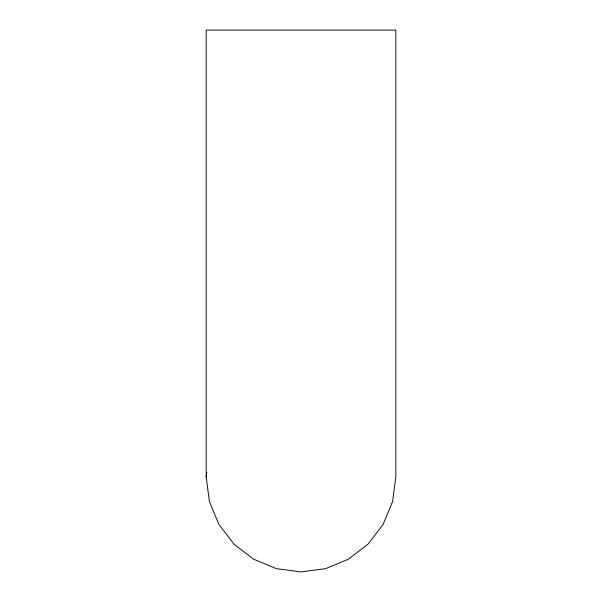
<?xml version="1.0" encoding="UTF-8"?>
<svg xmlns="http://www.w3.org/2000/svg" width="602" height="602" viewBox="0 0 602 602"><rect width="100%" height="100%" fill="white"/><g stroke="black" fill="none" stroke-linecap="round" stroke-linejoin="round"><path stroke-width="0.9" d="M206.185 476.98L206.185 30.1L395.815 30.1L395.815 476.98L392.587 501.549L383.113 524.44L368.048 544.103L348.407 559.183L325.539 568.664L301 571.9L276.461 568.664L253.592 559.183L233.952 544.103L218.887 524.44L209.413 501.549L206.185 476.98L206.787 472.435"/></g></svg>
